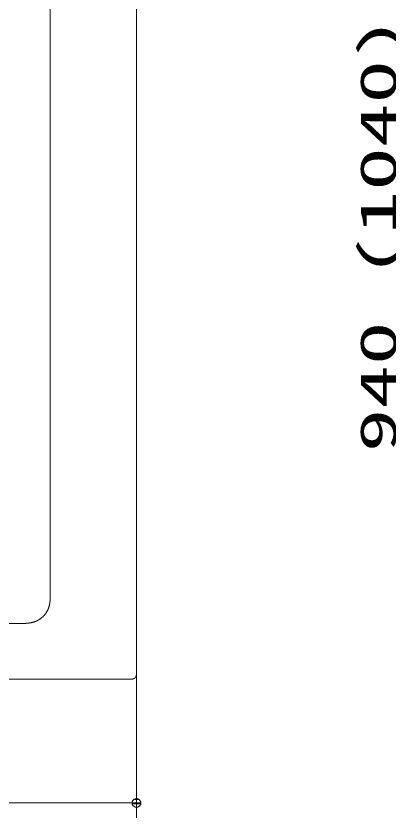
# Model space of a CAD drawing. Units: millimetres on the paper, scale 1:20. Extents: x -305 to 305, y -152 to 152.
# Drawn here: x -204.3 to -179.4, y 6.9 to 60.4 of the extents above; entities that cross this region are included whole.
import ezdxf
from ezdxf.enums import TextEntityAlignment as Align

# ---------------------------------------------------------------- set-up
doc = ezdxf.new("R2010")
doc.units = ezdxf.units.MM
doc.layers.add('0-1_0', color=7, linetype='Continuous', lineweight=9)
doc.layers.add('0-6_S1', color=7, linetype='Continuous', lineweight=9)
doc.styles.add('ＭＳ ゴシック', font='')
doc.styles.get('ＭＳ ゴシック').set_extended_font_data('MS Gothic')

# ---------------------------------------------------------------- blocks, each defined once
blk = doc.blocks.new('_DOTSMALL')
at = {"layer": '0-1_0'}
for p, q in [((0.0746, 0.1), (-0.0746, 0.1)), ((0.1223, -0.0248), (-0.1223, -0.0248))]:
    blk.add_line(p, q, dxfattribs=at)
for points in [[(0.125, 0), (0.124, 0.0157), (0.1211, 0.0311), (0.1162, 0.046), (0.1095, 0.0602), (0.1011, 0.0735), (0.0911, 0.0856), (0.0797, 0.0963), (0.067, 0.1055), (0.0532, 0.1131), (0.0386, 0.1189), (0.0234, 0.1228), (0.0078, 0.1248), (-0.0078, 0.1248), (-0.0234, 0.1228), (-0.0386, 0.1189), (-0.0532, 0.1131), (-0.067, 0.1055), (-0.0797, 0.0963), (-0.0911, 0.0856), (-0.1011, 0.0735), (-0.1095, 0.0602), (-0.1162, 0.046), (-0.1211, 0.0311), (-0.124, 0.0157), (-0.125, 0), (0, 0)], [(-0.125, 0), (-0.124, -0.0157), (-0.1211, -0.0311), (-0.1162, -0.046), (-0.1095, -0.0602), (-0.1011, -0.0735), (-0.0911, -0.0856), (-0.0797, -0.0963), (-0.067, -0.1055), (-0.0532, -0.1131), (-0.0386, -0.1189), (-0.0234, -0.1228), (-0.0078, -0.1248), (0.0078, -0.1248), (0.0234, -0.1228), (0.0386, -0.1189), (0.0532, -0.1131), (0.067, -0.1055), (0.0797, -0.0963), (0.0911, -0.0856), (0.1011, -0.0735), (0.1095, -0.0602), (0.1162, -0.046), (0.1211, -0.0311), (0.124, -0.0157), (0.125, 0), (0, 0)]]:
    blk.add_lwpolyline(points, close=True, dxfattribs=at)

msp = doc.modelspace()

# ---------------------------------------------------------------- linework, layer by layer
at = {"layer": '0-6_S1'}
for p, q in [((-196.27, 71.119), (-196.27, 16.449)), ((-202.022, 43.783), (-202.022, 65.874)), ((-202.022, 43.783), (-202.022, 21.69)), ((-203.851, 19.861), (-216.019, 19.861)), ((-196.575, 16.145), (-235.463, 16.145)), ((-196.27, 16.449), (-196.27, 6.875)), ((-196.27, 7.875), (-235.768, 7.875))]:
    msp.add_line(p, q, dxfattribs=at)
for points in [[(-202.056, 21.223), (-202.056, 21.228), (-202.055, 21.234), (-202.054, 21.239), (-202.053, 21.245), (-202.052, 21.251), (-202.051, 21.256), (-202.051, 21.262), (-202.05, 21.267), (-202.049, 21.273), (-202.048, 21.278), (-202.048, 21.284), (-202.047, 21.289), (-202.046, 21.295), (-202.046, 21.3), (-202.045, 21.306), (-202.044, 21.311), (-202.043, 21.317), (-202.043, 21.323), (-202.042, 21.328), (-202.042, 21.334), (-202.041, 21.339), (-202.04, 21.345), (-202.04, 21.35), (-202.039, 21.356), (-202.038, 21.361), (-202.038, 21.367), (-202.037, 21.372), (-202.037, 21.378), (-202.036, 21.384), (-202.036, 21.389), (-202.035, 21.395), (-202.035, 21.4), (-202.034, 21.406), (-202.034, 21.411), (-202.033, 21.417), (-202.033, 21.423), (-202.032, 21.428), (-202.032, 21.434), (-202.031, 21.439)], [(-202.031, 21.439), (-202.031, 21.445), (-202.03, 21.45), (-202.03, 21.456), (-202.029, 21.461), (-202.029, 21.467), (-202.029, 21.473), (-202.028, 21.478), (-202.028, 21.484), (-202.028, 21.489), (-202.027, 21.495), (-202.027, 21.5), (-202.027, 21.506), (-202.026, 21.512), (-202.026, 21.517), (-202.026, 21.523), (-202.025, 21.528), (-202.025, 21.534), (-202.025, 21.54), (-202.024, 21.545), (-202.024, 21.551), (-202.024, 21.556), (-202.024, 21.562), (-202.024, 21.567), (-202.023, 21.573), (-202.023, 21.579), (-202.023, 21.584), (-202.023, 21.59), (-202.023, 21.595), (-202.022, 21.601), (-202.022, 21.607), (-202.022, 21.612), (-202.022, 21.618), (-202.022, 21.623), (-202.022, 21.629), (-202.022, 21.634), (-202.022, 21.64), (-202.021, 21.646), (-202.021, 21.651), (-202.021, 21.657)], [(-202.021, 21.657), (-202.021, 21.662), (-202.021, 21.668), (-202.021, 21.674), (-202.021, 21.679), (-202.021, 21.685), (-202.021, 21.69)], [(-202.196, 20.751), (-202.189, 20.768), (-202.181, 20.784), (-202.173, 20.801), (-202.166, 20.818), (-202.159, 20.835), (-202.152, 20.852), (-202.145, 20.869), (-202.139, 20.886), (-202.133, 20.904), (-202.127, 20.921), (-202.121, 20.939), (-202.115, 20.956), (-202.11, 20.974), (-202.105, 20.992), (-202.1, 21.009), (-202.095, 21.027), (-202.091, 21.045), (-202.086, 21.063), (-202.082, 21.081), (-202.078, 21.099), (-202.075, 21.117), (-202.071, 21.135), (-202.071, 21.135), (-202.07, 21.14), (-202.069, 21.146), (-202.068, 21.151), (-202.067, 21.157), (-202.066, 21.162), (-202.065, 21.168), (-202.064, 21.173), (-202.063, 21.179), (-202.063, 21.184), (-202.062, 21.19), (-202.061, 21.195), (-202.06, 21.201), (-202.059, 21.206), (-202.058, 21.212), (-202.057, 21.217), (-202.056, 21.223)], [(-202.646, 20.2), (-202.632, 20.211), (-202.617, 20.223), (-202.603, 20.234), (-202.589, 20.246), (-202.575, 20.258), (-202.561, 20.27), (-202.547, 20.282), (-202.533, 20.295), (-202.52, 20.307), (-202.507, 20.32), (-202.494, 20.333), (-202.481, 20.346), (-202.468, 20.359), (-202.455, 20.373), (-202.443, 20.386), (-202.43, 20.4), (-202.418, 20.414), (-202.406, 20.428), (-202.395, 20.442), (-202.383, 20.456), (-202.371, 20.47), (-202.36, 20.485), (-202.349, 20.5), (-202.338, 20.514), (-202.327, 20.529), (-202.317, 20.544), (-202.306, 20.56), (-202.296, 20.575), (-202.286, 20.59), (-202.276, 20.606), (-202.267, 20.622), (-202.257, 20.637), (-202.248, 20.653), (-202.239, 20.669), (-202.23, 20.685), (-202.221, 20.702), (-202.213, 20.718), (-202.204, 20.734), (-202.196, 20.751)], [(-203.851, 19.861), (-203.845, 19.861), (-203.84, 19.861), (-203.834, 19.861), (-203.829, 19.861), (-203.823, 19.861), (-203.818, 19.861), (-203.812, 19.861), (-203.806, 19.861), (-203.801, 19.861), (-203.795, 19.861), (-203.79, 19.861), (-203.784, 19.862), (-203.779, 19.862), (-203.773, 19.862), (-203.767, 19.862), (-203.762, 19.862), (-203.756, 19.862), (-203.751, 19.863), (-203.745, 19.863), (-203.74, 19.863), (-203.734, 19.863), (-203.728, 19.863), (-203.723, 19.864), (-203.717, 19.864), (-203.712, 19.864), (-203.706, 19.864), (-203.701, 19.865), (-203.695, 19.865), (-203.689, 19.865), (-203.684, 19.866), (-203.678, 19.866), (-203.673, 19.866), (-203.667, 19.866), (-203.662, 19.867), (-203.656, 19.867), (-203.65, 19.868), (-203.645, 19.868), (-203.639, 19.868), (-203.634, 19.869)], [(-203.634, 19.869), (-203.628, 19.869), (-203.623, 19.87), (-203.617, 19.87), (-203.612, 19.87), (-203.606, 19.871), (-203.6, 19.871), (-203.595, 19.872), (-203.589, 19.872), (-203.584, 19.873), (-203.578, 19.873), (-203.573, 19.874), (-203.567, 19.874), (-203.562, 19.875), (-203.556, 19.875), (-203.55, 19.876), (-203.545, 19.877), (-203.539, 19.877), (-203.534, 19.878), (-203.528, 19.878), (-203.523, 19.879), (-203.517, 19.879), (-203.512, 19.88), (-203.506, 19.881), (-203.501, 19.881), (-203.495, 19.882), (-203.489, 19.883), (-203.484, 19.883), (-203.478, 19.884), (-203.473, 19.885), (-203.467, 19.885), (-203.462, 19.886), (-203.456, 19.887), (-203.451, 19.888), (-203.445, 19.888), (-203.44, 19.889), (-203.434, 19.89), (-203.429, 19.891), (-203.423, 19.891), (-203.418, 19.892)], [(-203.418, 19.892), (-203.412, 19.893), (-203.407, 19.894), (-203.401, 19.895), (-203.396, 19.895), (-203.39, 19.896), (-203.384, 19.897), (-203.379, 19.898), (-203.373, 19.899), (-203.368, 19.9), (-203.362, 19.901), (-203.357, 19.901), (-203.351, 19.902), (-203.346, 19.903), (-203.34, 19.904), (-203.335, 19.905), (-203.329, 19.906), (-203.324, 19.907), (-203.318, 19.908), (-203.313, 19.909), (-203.307, 19.91), (-203.302, 19.911), (-203.297, 19.912)], [(-203.297, 19.912), (-203.278, 19.915), (-203.26, 19.919), (-203.242, 19.923), (-203.225, 19.927), (-203.207, 19.931), (-203.189, 19.936), (-203.171, 19.941), (-203.153, 19.946), (-203.136, 19.951), (-203.118, 19.956), (-203.1, 19.962), (-203.083, 19.968), (-203.066, 19.974), (-203.048, 19.98), (-203.031, 19.986), (-203.014, 19.993), (-202.997, 20), (-202.98, 20.007), (-202.963, 20.014), (-202.946, 20.021), (-202.929, 20.029), (-202.913, 20.037), (-202.896, 20.045), (-202.88, 20.053), (-202.863, 20.062), (-202.847, 20.07), (-202.831, 20.079), (-202.815, 20.088), (-202.799, 20.097), (-202.783, 20.107), (-202.767, 20.116), (-202.752, 20.126), (-202.736, 20.136), (-202.721, 20.146), (-202.706, 20.157), (-202.691, 20.167), (-202.676, 20.178), (-202.661, 20.189), (-202.646, 20.2)], [(-196.575, 16.145), (-196.57, 16.145), (-196.565, 16.145), (-196.561, 16.145), (-196.556, 16.146), (-196.551, 16.146), (-196.546, 16.146), (-196.542, 16.147), (-196.537, 16.147), (-196.532, 16.148), (-196.527, 16.149), (-196.523, 16.149), (-196.518, 16.15), (-196.513, 16.151), (-196.508, 16.152), (-196.504, 16.153), (-196.499, 16.154), (-196.494, 16.156), (-196.49, 16.157), (-196.485, 16.158), (-196.481, 16.16), (-196.476, 16.161), (-196.472, 16.163), (-196.467, 16.164), (-196.463, 16.166), (-196.458, 16.168), (-196.454, 16.17), (-196.449, 16.172), (-196.445, 16.174), (-196.441, 16.176), (-196.436, 16.178), (-196.432, 16.18), (-196.428, 16.182), (-196.424, 16.184), (-196.42, 16.187), (-196.415, 16.189), (-196.411, 16.192), (-196.407, 16.194), (-196.403, 16.197), (-196.399, 16.2)], [(-196.399, 16.2), (-196.396, 16.203), (-196.392, 16.205), (-196.388, 16.208), (-196.384, 16.211), (-196.38, 16.214), (-196.377, 16.217), (-196.373, 16.221), (-196.37, 16.224), (-196.366, 16.227), (-196.363, 16.23), (-196.359, 16.234), (-196.356, 16.237), (-196.352, 16.24), (-196.349, 16.244), (-196.346, 16.248), (-196.343, 16.251), (-196.34, 16.255), (-196.337, 16.259), (-196.334, 16.262), (-196.331, 16.266), (-196.328, 16.27), (-196.325, 16.274), (-196.323, 16.278), (-196.32, 16.282), (-196.317, 16.286), (-196.315, 16.29), (-196.312, 16.294), (-196.31, 16.298), (-196.308, 16.302), (-196.305, 16.307), (-196.303, 16.311), (-196.301, 16.315), (-196.299, 16.319), (-196.297, 16.324), (-196.295, 16.328), (-196.293, 16.333), (-196.291, 16.337), (-196.29, 16.341), (-196.288, 16.346)], [(-196.288, 16.346), (-196.286, 16.35), (-196.285, 16.355), (-196.283, 16.36), (-196.282, 16.364), (-196.281, 16.369), (-196.28, 16.373), (-196.278, 16.378), (-196.277, 16.383), (-196.276, 16.387), (-196.275, 16.392), (-196.275, 16.397), (-196.274, 16.402), (-196.273, 16.406), (-196.273, 16.411), (-196.272, 16.416), (-196.272, 16.421), (-196.271, 16.425), (-196.271, 16.43), (-196.271, 16.435), (-196.27, 16.44), (-196.27, 16.444), (-196.27, 16.449)]]:
    msp.add_lwpolyline(points, dxfattribs=at)

# ---------------------------------------------------------------- block references
at = {"layer": '0-6_S1', "xscale": 2.32, "yscale": 2.32}
msp.add_blockref('_DOTSMALL', (-196.27, 7.875), dxfattribs=at)

# ---------------------------------------------------------------- texts
at = {"layer": '0-6_S1', "style": 'ＭＳ ゴシック', "width": 1.75}
msp.add_text('940 (1040)', height=2.444, rotation=90, dxfattribs=at).set_placement((-178.173, 31.287), align=Align.BOTTOM_LEFT)

doc.saveas('drawing.dxf')
